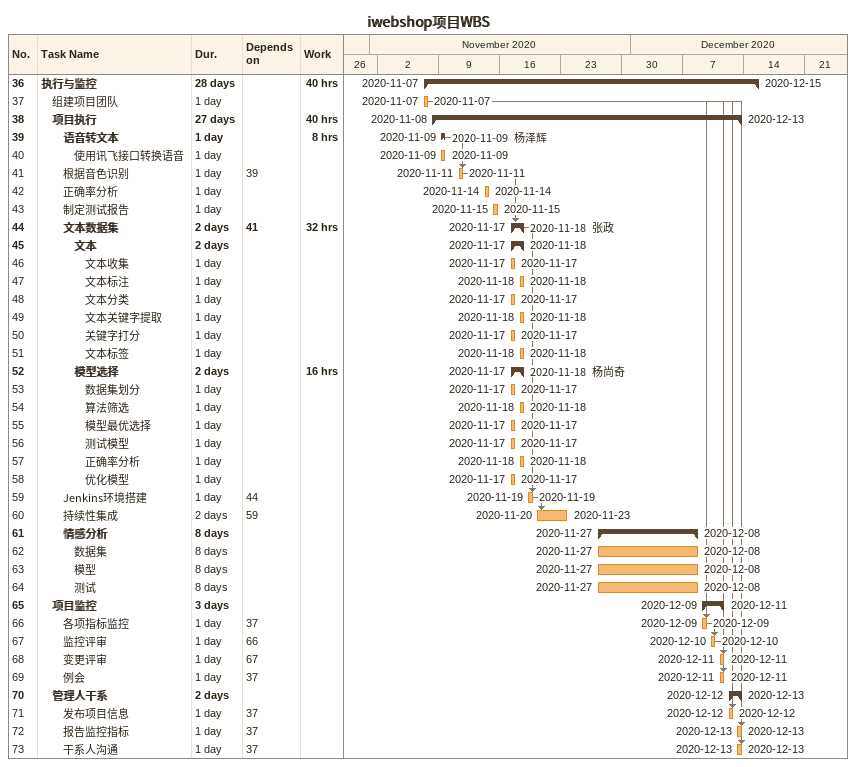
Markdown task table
iwebshop项目WBS

| ID | Level | Task | Duration | Start | Finish | Predecessors | Resources | Work (h) |
|---|---|---|---|---|---|---|---|---|
| 36 | 1 | **执行与监控** | 28d | 2020-11-07 | 2020-12-15 |  |  | 40 |
| 37 | 2 | 组建项目团队 | 1d | 2020-11-07 | 2020-11-07 |  |  |  |
| 38 | 2 | **项目执行** | 27d | 2020-11-08 | 2020-12-13 |  |  | 40 |
| 39 | 3 | **语音转文本** | 1d | 2020-11-09 | 2020-11-09 |  | 杨泽辉 | 8 |
| 40 | 4 | 使用讯飞接口转换语音 | 1d | 2020-11-09 | 2020-11-09 |  |  |  |
| 41 | 3 | 根据音色识别 | 1d | 2020-11-11 | 2020-11-11 | 39 |  |  |
| 42 | 3 | 正确率分析 | 1d | 2020-11-14 | 2020-11-14 |  |  |  |
| 43 | 3 | 制定测试报告 | 1d | 2020-11-15 | 2020-11-15 |  |  |  |
| 44 | 3 | **文本数据集** | 2d | 2020-11-17 | 2020-11-18 | 41 | 张政 | 32 |
| 45 | 4 | **文本** | 2d | 2020-11-17 | 2020-11-18 |  |  |  |
| 46 | 5 | 文本收集 | 1d | 2020-11-17 | 2020-11-17 |  |  |  |
| 47 | 5 | 文本标注 | 1d | 2020-11-18 | 2020-11-18 |  |  |  |
| 48 | 5 | 文本分类 | 1d | 2020-11-17 | 2020-11-17 |  |  |  |
| 49 | 5 | 文本关键字提取 | 1d | 2020-11-18 | 2020-11-18 |  |  |  |
| 50 | 5 | 关键字打分 | 1d | 2020-11-17 | 2020-11-17 |  |  |  |
| 51 | 5 | 文本标签 | 1d | 2020-11-18 | 2020-11-18 |  |  |  |
| 52 | 4 | **模型选择** | 2d | 2020-11-17 | 2020-11-18 |  | 杨尚奇 | 16 |
| 53 | 5 | 数据集划分 | 1d | 2020-11-17 | 2020-11-17 |  |  |  |
| 54 | 5 | 算法筛选 | 1d | 2020-11-18 | 2020-11-18 |  |  |  |
| 55 | 5 | 模型最优选择 | 1d | 2020-11-17 | 2020-11-17 |  |  |  |
| 56 | 5 | 测试模型 | 1d | 2020-11-17 | 2020-11-17 |  |  |  |
| 57 | 5 | 正确率分析 | 1d | 2020-11-18 | 2020-11-18 |  |  |  |
| 58 | 5 | 优化模型 | 1d | 2020-11-17 | 2020-11-17 |  |  |  |
| 59 | 3 | Jenkins环境搭建 | 1d | 2020-11-19 | 2020-11-19 | 44 |  |  |
| 60 | 3 | 持续性集成 | 2d | 2020-11-20 | 2020-11-23 | 59 |  |  |
| 61 | 3 | **情感分析** | 8d | 2020-11-27 | 2020-12-08 |  |  |  |
| 62 | 4 | 数据集 | 8d | 2020-11-27 | 2020-12-08 |  |  |  |
| 63 | 4 | 模型 | 8d | 2020-11-27 | 2020-12-08 |  |  |  |
| 64 | 4 | 测试 | 8d | 2020-11-27 | 2020-12-08 |  |  |  |
| 65 | 2 | **项目监控** | 3d | 2020-12-09 | 2020-12-11 |  |  |  |
| 66 | 3 | 各项指标监控 | 1d | 2020-12-09 | 2020-12-09 | 37 |  |  |
| 67 | 3 | 监控评审 | 1d | 2020-12-10 | 2020-12-10 | 66 |  |  |
| 68 | 3 | 变更评审 | 1d | 2020-12-11 | 2020-12-11 | 67 |  |  |
| 69 | 3 | 例会 | 1d | 2020-12-11 | 2020-12-11 | 37 |  |  |
| 70 | 2 | **管理人干系** | 2d | 2020-12-12 | 2020-12-13 |  |  |  |
| 71 | 3 | 发布项目信息 | 1d | 2020-12-12 | 2020-12-12 | 37 |  |  |
| 72 | 3 | 报告监控指标 | 1d | 2020-12-13 | 2020-12-13 | 37 |  |  |
| 73 | 3 | 干系人沟通 | 1d | 2020-12-13 | 2020-12-13 | 37 |  |  |
